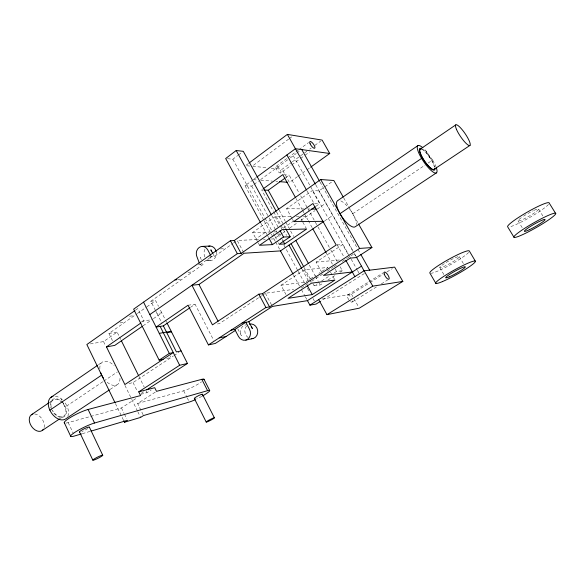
<?xml version="1.0" encoding="UTF-8"?>
<svg xmlns="http://www.w3.org/2000/svg" width="585" height="585" viewBox="0 0 585 585"><rect width="100%" height="100%" fill="white"/><g stroke="black" fill="none" stroke-linecap="round" stroke-linejoin="round"><path stroke-width="0.44" stroke-dasharray="2.92 2.19" d="M227.463 158.696L232.845 159.23L237.722 155.537M238.417 155.01L242.592 151.851M248.398 163.522L245.51 165.679L249.685 166.03M288.617 139.142L252.193 166.242L266.694 167.698M289.348 138.601L292.259 136.437M263.594 219.858L245.035 185.716L251.857 180.714M253.948 179.178L256.142 177.562M276.135 166.337L287.169 158.243M287.908 157.701L295.271 152.312M296.003 151.771L298.211 150.148M298.95 149.614L308.514 142.601M260.581 179.624L289.626 158.367M290.35 157.84L296.076 153.643M296.785 153.124L300.317 150.542M245.035 185.716L251.733 186.081L253.21 185.006M253.948 184.465L258.38 181.233M271.228 168.151L282.109 169.248L291.564 162.352M292.295 161.826L303.937 153.343M304.661 152.817L306.847 151.222M309.757 149.102L311.213 148.042M314.847 145.394L320.675 141.153M280.705 172.926A4.015 1.484 54.3 0 0 278.394 167.354A4.015 1.484 54.3 0 0 276.142 168.619A4.015 1.484 54.3 0 0 280.705 172.926L291.037 165.416M291.776 164.875L299.893 158.974M300.631 158.44L304.324 155.756M305.063 155.222L309.487 152.005M285.568 177.752L289.173 175.149L298.92 192.677M297.465 176.641L289.392 182.425L282.109 169.248M298.196 176.114L306.262 170.33M307.001 169.804L309.933 167.698M135.618 310.116L137.782 308.587L143.947 320.887L141.694 322.445M199.968 264.712L211.339 256.691M155.478 310.489L150.813 301.268L203.068 264.471L202.454 262.877M209.788 256.793L214.395 256.486L232.837 243.499M233.561 242.987L235.74 241.451M112.452 340.609L108.942 333.457L136.641 313.999M137.373 313.487L146.133 307.33M146.864 306.811L155.632 300.653L158.513 306.35M257.802 242.095L252.625 232.516L275.111 216.721L291.001 216.713M292.061 218.571L286.584 208.662L312.317 190.586L318.935 190.922L324.148 187.273M90.361 343.907L103.538 341.596L117.11 332.104L119.128 336.2M324.894 186.754L332.346 181.547M243.616 252.435L237.196 240.428L254.841 239.696L265.678 232.143M283.294 228.15L293.063 221.386M143.076 325.808L151.266 320.149M153.409 318.664L161.811 312.858L160.166 309.604M315.966 206.249L319.673 203.69L312.317 190.586M282.401 233.086L273.955 238.907L271.338 239.016M283.103 232.603L284.515 231.631M289.729 228.033L297.18 222.9M300.902 220.333L314.971 210.637M317.18 209.108L326.006 203.046M98.455 364.74L102.229 362.159M49.937 402.1L52.913 400.067M190.549 307.33L195.076 304.244L213.664 340.251M324.755 220.823L332.902 215.309M67.816 416.293A13.075 8.504 56.3 0 0 66.909 405.88L103.062 381.581M103.816 381.069L117.373 371.958M352.718 213.744L425.09 165.087M428.11 163.061L432.629 160.019L425.302 150.14A16.49 4.219 55.8 0 0 423.452 148.305M60.299 418.458L64.043 415.957M110.134 389.405L117.746 384.352M258.563 297.765L219.324 323.637L215.887 324.258M259.323 297.268L261.583 295.776M262.336 295.279L265.356 293.282L293.67 289.341M128.963 383.555L133.051 382.561L173.233 356.111M173.942 355.643L178.951 352.353M285.977 294.482L280.976 285.224L304.251 269.904L327.929 267.433L318.913 273.29M321.713 272.296L316.097 262.117L342.649 244.64L347.987 254.146M306.145 281.597L315.907 275.242M311.666 281.275L322.788 274.065M327.242 271.177L333.172 267.338M333.911 266.855L337.72 264.383M342.298 261.422L354.43 253.568L355.753 255.93M141.168 393.398L144.7 391.116M308.002 283.659L300.748 288.354L304.939 296.025M66.046 423.072A15.29 2.42 -26 0 0 68.211 422.604L121.424 407.942L136.751 398.041M140.809 394.305L146.989 392.681L151.201 389.968M312.909 283.542L314.145 285.802L317.165 283.864M321.611 280.99L329.779 275.732M334.225 272.866L336.455 271.425L342.349 270.76L339.688 265.978M314.145 285.802L320.236 284.968L323.286 283.008M327.863 280.069L335.49 275.169M340.06 272.23L342.349 270.76M143.128 414.765L137.607 403.482L155.756 391.833M364.36 273.524L321.128 300.88M347.57 295.14L368.177 282.233M368.938 281.758L383.438 272.676M322.159 299.015L351.483 294.123L369.215 283.03M369.991 282.548L383.095 274.343M386.956 271.93L392.352 268.559M352.287 301.933L376.777 286.738M381.361 283.886L387.489 280.083M82.317 433.682L90.127 431.372M137.607 403.482L183.675 390.795A12.724 1.755 -27.2 0 0 201.54 381.866M166.696 358.488L171.083 357.523L170.272 355.914M108.942 333.457L117.11 332.104M141.475 321.267L152.012 319.629M120.042 322.935L125 322.174M155.866 311.257L157.029 313.567L161.811 312.858L165.087 319.256M129.526 316.251L134.448 315.534M188.026 305.238L195.076 304.244M280.976 285.224L305.392 282.087M150.813 301.268L155.632 300.653M177.679 279.637L182.154 279.199M316.097 262.117L340.024 259.93M188.034 272.332L192.458 271.937M198.403 264.829L203.068 264.471M210.381 260.552L205.803 260.888A7.32 6.223 86.4 0 0 211.521 255.981M336.982 244.976L342.649 244.64M220.435 248.896L225.576 248.61M258.541 239.55L254.841 239.696M263.491 239.345L265.232 239.272M252.625 232.516L269.941 232.026M274.08 231.901L276.449 231.835M296.295 216.706L299.827 216.706M303.425 216.721L306.123 216.735M286.584 208.662L303.681 208.911M308.185 208.977L309.984 209.006M314.635 203.558L319.673 203.69M263.338 190.001L261.692 189.92L273.319 211.17M253.217 179.712L257.363 179.99M260.749 180.224L272.391 181.116M275.966 181.394L277.758 181.533M283.571 174.703L289.173 175.149M62.434 399.869L60.613 398.348A13.075 8.504 56.3 0 0 55.414 396.264M62.127 401.968L63.831 404.008A10.362 6.742 56.3 0 1 63.875 416.856A10.362 6.742 56.3 0 1 52.072 410.538M538.653 209.137L543.26 216.611M518.032 220.794L522.573 228.26M425.865 150.798L431.247 159.815M459.298 256.618L463.459 263.681M439.818 267.616L443.92 274.665M65.22 402.977L66.909 405.88M343.724 197.913L348.221 205.832M348.675 206.622L358.078 223.177M320.053 182.059L357.596 248.742M358.049 249.539L359.833 252.713M315.812 184.933L353.552 252.011M318.935 190.922L355.548 255.967M293.253 155.712L348.982 255.221M349.428 256.018L350.766 258.402M351.212 259.199L357.011 269.546M357.457 270.343L359.68 274.328M306.935 190.798L313.618 202.739M336.901 244.355L344.009 257.064M300.69 195.865L307.337 207.814M307.783 208.611L314.876 221.357M315.315 222.154L317.531 226.139M317.977 226.936L330.386 249.247M330.825 250.044L337.472 261.992M351.483 294.123L358.861 307.396M295.988 198.469L302.152 209.584M302.599 210.381L303.915 212.764M304.361 213.562L307.805 219.777M308.229 220.538L312.441 228.135M326.02 252.618L332.602 264.478M335.205 269.18L336.455 271.425M301.107 219.017L302.386 221.32M302.811 222.095L306.218 228.245M330.554 272.164L334.488 279.272M292.478 219.331L293.743 221.62M276.603 212.011L283.615 224.786M284.054 225.583L285.37 227.974M279.177 210.139L285.297 221.284M285.729 222.081L293.597 236.413M309.319 265.071L314.993 275.418M315.432 276.215L318.057 280.99M318.489 281.787L320.236 284.968M273.751 211.953L280.639 224.545M281.071 225.335L286.57 235.397M304.229 267.674L310.357 278.877M275.111 216.721L280.515 226.585M280.932 227.346L282.182 229.62M304.251 269.904L309.377 279.257M309.809 280.039L311.088 282.38M271.696 215.39L278.709 228.208M278.862 233.313L281.78 238.651M282.197 239.411L283.03 240.932M251.733 186.081L268.683 217.174M269.122 217.971L275.637 229.934M276.069 230.731L277.378 233.123M277.809 233.92L280.851 239.499M283.893 245.086L297.802 270.599M298.233 271.396L304.756 283.352M307.359 288.134L309.531 292.12M313.012 298.504L314.313 300.895M232.845 159.23L264.654 217.569M265.093 218.366L272.062 231.155M273.334 233.488L274.599 235.799M275.016 236.567L277.955 241.956M278.372 242.724L279.213 244.267M275.257 241.305L271.367 234.146M275.696 242.102L280.047 250.095M305.363 296.792L307.454 300.631M302.057 269.122L308.149 280.325M264.025 220.647L270.935 233.349M260.895 223.338L266.95 234.483M267.374 235.265L268.647 237.598M293.421 274.804L299.454 285.963M258.234 242.892L259.528 245.29M265.356 293.282L271.981 305.662M213.225 254.263L214.395 256.486M237.788 328.88L241.393 335.761A7.473 6.464 78.4 0 1 246.687 324.785M157.029 313.567L161.782 322.796M165.496 320.053L166.725 322.452M183.675 390.795L186.9 397.208M187.302 398.012L188.509 400.418M119.53 337.018L120.744 339.476M138.908 376.309L144.159 386.956M146.177 391.043L146.989 392.681M133.051 382.561L137.453 391.519M103.538 341.596L105.512 345.633M124.949 385.405L131.369 398.539M131.771 399.358L137.387 410.853M137.789 411.672L140.597 417.419M121.424 407.942L124.057 413.361M124.429 414.136L126.682 418.787M115.428 403.533L123.289 419.781M61.162 398.802L61.886 400.345M62.251 401.113L64.752 406.429M68.211 422.604L73.396 433.631M201.24 259.696L200.326 257.312A7.32 6.223 86.4 0 0 201.35 258.804M248.201 337.618A7.415 6.428 78.3 0 1 246.541 325.999M119.991 378.349A13.55 8.066 56.2 0 1 105.724 380.915M99.859 368.813A13.55 8.066 56.2 0 1 114.155 365.771M421.098 148.992A12.241 3.137 55.8 0 1 428.615 155.881A12.241 3.137 55.8 0 1 434.362 166.857M63.494 404.264A9.704 6.311 56.3 0 1 63.531 416.293A9.704 6.311 56.3 0 1 52.474 410.377M51.261 407.314A9.704 6.311 56.3 0 1 53.593 399.665A9.704 6.311 56.3 0 1 61.9 402.348M216.106 251.309A7.261 6.194 86.4 0 1 214.117 258.994A7.261 6.194 86.4 0 1 207.258 259.623M204.925 257.005A7.261 6.194 86.4 0 1 205.642 248.252M534.156 210.3A11.861 1.448 -29.9 0 1 535.948 211.792A11.861 1.448 -29.9 0 1 520.372 220.494A11.861 1.448 -29.9 0 1 522.975 216.545M523.568 216.157A11.861 1.448 -29.9 0 1 533.388 210.658M548.503 204.436A23.97 2.932 -29.9 0 1 531.392 216.516A23.97 2.932 -29.9 0 1 510.705 226.592M468.651 252.427A22.61 2.779 -29.2 0 1 450.677 264.603A22.61 2.779 -29.2 0 1 431.225 273.29M441.916 265.312A11.188 1.375 -29.2 0 1 458.326 256.596A11.188 1.375 -29.2 0 1 449.77 263.557A11.188 1.375 -29.2 0 1 440.585 266.394M432.629 160.019A16.49 4.219 55.8 0 1 435.993 166.754M340.806 200.889A15.736 5.389 55.9 0 1 348.141 207.141M349.625 209.013A15.736 5.389 55.9 0 1 356.25 224.633M422.589 149.219A13.067 3.349 55.8 0 1 427.715 154.36L429.697 157.036A13.067 3.349 55.8 0 1 434.845 167.368M51.663 409.734A10.362 6.742 56.3 0 1 52.27 399.738A10.362 6.742 56.3 0 1 61.498 401.376M34.669 413.961A9.557 6.442 56.4 0 1 42.617 419.854A9.557 6.442 56.4 0 1 43.444 429.171M87.852 428.556A5.506 0.79 -26.2 0 1 81.878 431.533M352.506 300.865A4.153 1.579 57.5 0 1 350.166 301.297M348.835 299.754A4.153 1.579 57.5 0 1 347.724 295.015A4.153 1.579 57.5 0 1 351.585 298.248M201.825 396.337A12.76 1.601 -27.2 0 1 196.743 398.97"/><path stroke-width="0.88" d="M402.838 281.414L372.777 286.138L364.126 270.767L318.708 299.593L326.957 314.657L359.3 308.171L402.838 281.414L394.663 267.111L369.669 270.182L360.726 254.299M276.164 211.207L243.287 151.325L236.194 150.52L225.671 158.52L260.464 222.541M249.115 162.981L287.367 134.396L322.13 140.093L329.735 153.489L310.664 167.171M256.873 177.028L295.425 148.707L329.735 153.489M263.148 188.867L282.774 174.644L295.549 197.671M264.157 190.045L268.259 190.242L284.844 178.271M343.278 197.123L333.83 180.502L320.697 179.522L234.205 240.552L230.424 240.713L133.643 309.151L159.149 360.133L163.178 359.256M134.901 310.62L86.851 344.528L115.033 402.721M149.811 314.576L237.334 253.671L241.078 253.429L312.953 203.514L336.178 245.02L262.475 293.685L258.833 294.196L212.457 324.872L191.946 285.261L198.98 284.486L244.047 253.239L280.478 250.899L324.017 221.32M159.149 360.133L169.299 353.42L173.292 352.579L124.876 384.55L106.477 346.905L140.948 322.964M142.33 326.328L114.792 345.377L106.477 346.905M315.227 206.761L293.743 221.62L323.125 221.335M290.189 236.757L279.213 244.267L284.698 243.982L306.65 229.013L282.182 229.62L259.528 245.29L272.456 244.618L283.528 237.02L290.189 236.757L285.809 228.779M50.983 397.31L97.702 365.259M417.814 145.665L337.472 200.779A15.736 5.389 55.9 0 0 342.196 217.181A15.736 5.389 55.9 0 0 355.402 226.629L436.564 172.772M31.341 414.802L49.191 402.604M420.227 149.153L455.788 124.868M235.579 330.306L215.309 343.453L208.421 344.901L188.026 305.238L156.107 327.088L163.369 325.874L189.796 307.849M49.857 410.195L101.658 375.102M339.987 213.671L421.588 158.396M42.31 430.443L59.546 418.955M434.15 169.284L469.974 145.402M109.373 389.91L65.973 418.714A13.075 8.504 56.3 0 1 50.661 411.73A13.075 8.504 56.3 0 1 53.016 396.389M208.421 344.901L265.926 307.505L269.539 306.906L359.621 248.42L371.936 247.557L358.525 223.967M64.694 423.065A15.29 2.42 -26 0 1 71.385 416.871A15.29 2.42 -26 0 1 88.108 409.471L140.583 395.57L138.747 391.833L179.654 365.274L187.449 363.453L167.135 323.256M234.819 329.45L245.861 322.284L249.524 329.238A7.51 6.486 78.4 0 1 247.426 339.38A7.51 6.486 78.4 0 1 238.431 336.375L234.819 329.45L231.06 330.181M242.153 322.971L248.8 321.735L272.391 306.438L307.454 300.631L361.508 266.146L356.199 256.713M146.82 389.742L187.449 363.453M371.936 247.557L356.44 257.554L350.21 258.109L323.446 275.433L352.353 271.974L354.846 276.661M312.229 294.591L334.927 280.061L311.512 283.155L288.061 298.335L312.229 294.591L307.527 285.992M123.684 420.593L124.473 422.216L127.435 420.33L90.997 431.116M307.454 300.631L309.933 305.151L318.708 299.593M320.404 301.333L316.054 304.083L309.933 305.151M326.957 314.657L372.777 286.138M124.473 422.216L140.597 417.419L143.522 415.569L189.313 402.027A12.76 1.601 -27.2 0 0 195.302 399.65M81.447 433.938L74.507 435.993A15.342 2.208 -26.2 0 1 74.924 432.3A15.342 2.208 -26.2 0 1 94.558 423.006L207.587 390.67L201.825 379.336L156.517 391.343L154.711 387.701L138.747 391.833M245.854 340.09L253.122 338.51M181.094 350.941L176.421 351.929L163.369 325.874M219.199 337.896L226.015 336.514M143.552 302.145L159.274 333.377L171.229 331.249M166.732 332.755L171.449 331.914M369.771 270.094L364.024 270.855L361.508 266.146M174.995 279.908L176.787 279.725M202.271 246.409L209.949 246.036M311.783 209.028L316.28 209.094M279.55 181.672L287.601 182.293M555.75 213.62A24.036 2.669 -29.7 0 0 524.606 228.362A24.036 2.669 -29.7 0 0 524.123 233.949A24.036 2.669 -29.7 0 0 555.75 213.62L549.256 203.141A23.97 2.932 -29.9 0 0 528.094 211.66A23.97 2.932 -29.9 0 0 507.59 226.695L513.908 237.13M475.356 261.181L469.309 250.965A22.61 2.779 -29.2 0 0 447.62 259.952A22.61 2.779 -29.2 0 0 429.953 273.188L435.847 283.359M320.697 179.522L359.621 248.42M301.728 149.511L319.607 181.262M287.367 134.396L315.366 184.151M286.884 154.966L306.489 190.001M345.779 260.23L352.353 271.974M312.865 228.896L326.02 252.618M268.259 190.242L278.745 209.342M295.776 240.391L308.441 263.477M291.103 243.682L303.79 266.877M236.194 150.52L271.257 214.593M280.025 230.607L283.528 237.02M283.03 240.932L284.698 243.982M289.005 245.122L301.619 268.325M269.071 238.38L272.456 244.618M280.478 250.899L292.99 274.007M234.205 240.552L241.078 253.429M262.475 293.685L269.539 306.906M230.424 240.713L237.334 253.671M258.833 294.196L265.926 307.505M212.838 253.517L210.878 249.81A7.32 6.223 86.4 0 1 211.375 250.965M248.8 321.735L252.442 328.653A7.473 6.464 78.4 0 0 251.36 327.081M210.549 255.199L207.807 249.985A7.356 6.238 86.4 0 0 199.207 247.448A7.356 6.238 86.4 0 0 197.218 257.517L199.353 263.111M198.98 284.486L218.081 321.245M203.96 379.219L209.686 390.48M202.447 394.261L214.373 417.807M160.158 326.415L179.654 365.274M194.344 398.495L206.227 422.07M159.274 333.377L169.299 353.42M121.548 341.106L138.506 375.49M88.108 409.471L94.558 423.006M89.41 427.204L102.755 455.298A5.543 0.636 -26.5 0 1 95.114 459.613A5.543 0.636 -26.5 0 1 95.509 458.187A5.543 0.636 -26.5 0 1 102.755 455.298M79.501 431.898L92.825 460.11M64.248 422.575L70.609 436.117M43.444 429.171A9.557 6.442 56.4 0 1 31.612 426.509A9.557 6.442 56.4 0 1 32.877 414.092M208.355 246.322A7.261 6.194 86.4 0 1 216.106 251.309M103.465 378.181A13.55 8.066 56.2 0 1 100.671 372.703M434.509 168.378A12.241 3.137 55.8 0 1 424.783 161.314A12.241 3.137 55.8 0 1 421.098 148.992M436.256 167.485A16.49 4.219 55.8 0 1 431.145 170.506A16.49 4.219 55.8 0 1 418.136 151.361A16.49 4.219 55.8 0 1 422.867 147.778M434.999 168.992A13.067 3.349 55.8 0 1 424.615 161.453A13.067 3.349 55.8 0 1 420.688 148.305M249.378 324.17A7.415 6.428 78.3 0 1 257.663 330.554A7.415 6.428 78.3 0 1 251.455 338.708M79.648 432.059A5.506 0.79 -26.2 0 1 84.591 428.6A5.506 0.79 -26.2 0 1 89.198 427.525M201.825 379.336A12.724 1.755 -27.2 0 1 203.887 379.767M195.127 398.414A4.578 0.578 -27.2 0 1 195.434 397.434A4.578 0.578 -27.2 0 1 200.648 394.707A4.578 0.578 -27.2 0 1 202.132 394.751M207.587 390.67A12.76 1.601 -27.2 0 1 202.512 395.95M456.446 129.292A12.49 2.72 55.7 0 0 469.228 145.563A12.49 2.72 55.7 0 0 462.903 130.609A12.49 2.72 55.7 0 0 456.446 129.292M529.549 229.634A11.897 1.324 -29.7 0 0 545.103 219.602A11.897 1.324 -29.7 0 0 529.586 226.98A11.897 1.324 -29.7 0 0 529.549 229.634M442.567 281.531A22.669 2.53 -29.1 0 0 475.049 262.102A22.669 2.53 -29.1 0 0 449.068 273.056A22.669 2.53 -29.1 0 0 442.567 281.531M449.17 276.873A11.217 1.25 -29.1 0 0 465.185 267.265A11.217 1.25 -29.1 0 0 452.205 272.771A11.217 1.25 -29.1 0 0 449.17 276.873M384.221 274.043A4.241 1.448 57.3 0 0 388.681 279.323A4.241 1.448 57.3 0 0 386.912 273.648A4.241 1.448 57.3 0 0 384.221 274.043M310.108 143.771A4.095 1.36 54.4 0 0 314.657 148.246A4.095 1.36 54.4 0 0 312.193 142.638A4.095 1.36 54.4 0 0 310.108 143.771M207.697 421.661A4.607 0.461 -27.3 0 0 214.337 417.961A4.607 0.461 -27.3 0 0 208.86 420.184A4.607 0.461 -27.3 0 0 207.697 421.661"/></g></svg>
